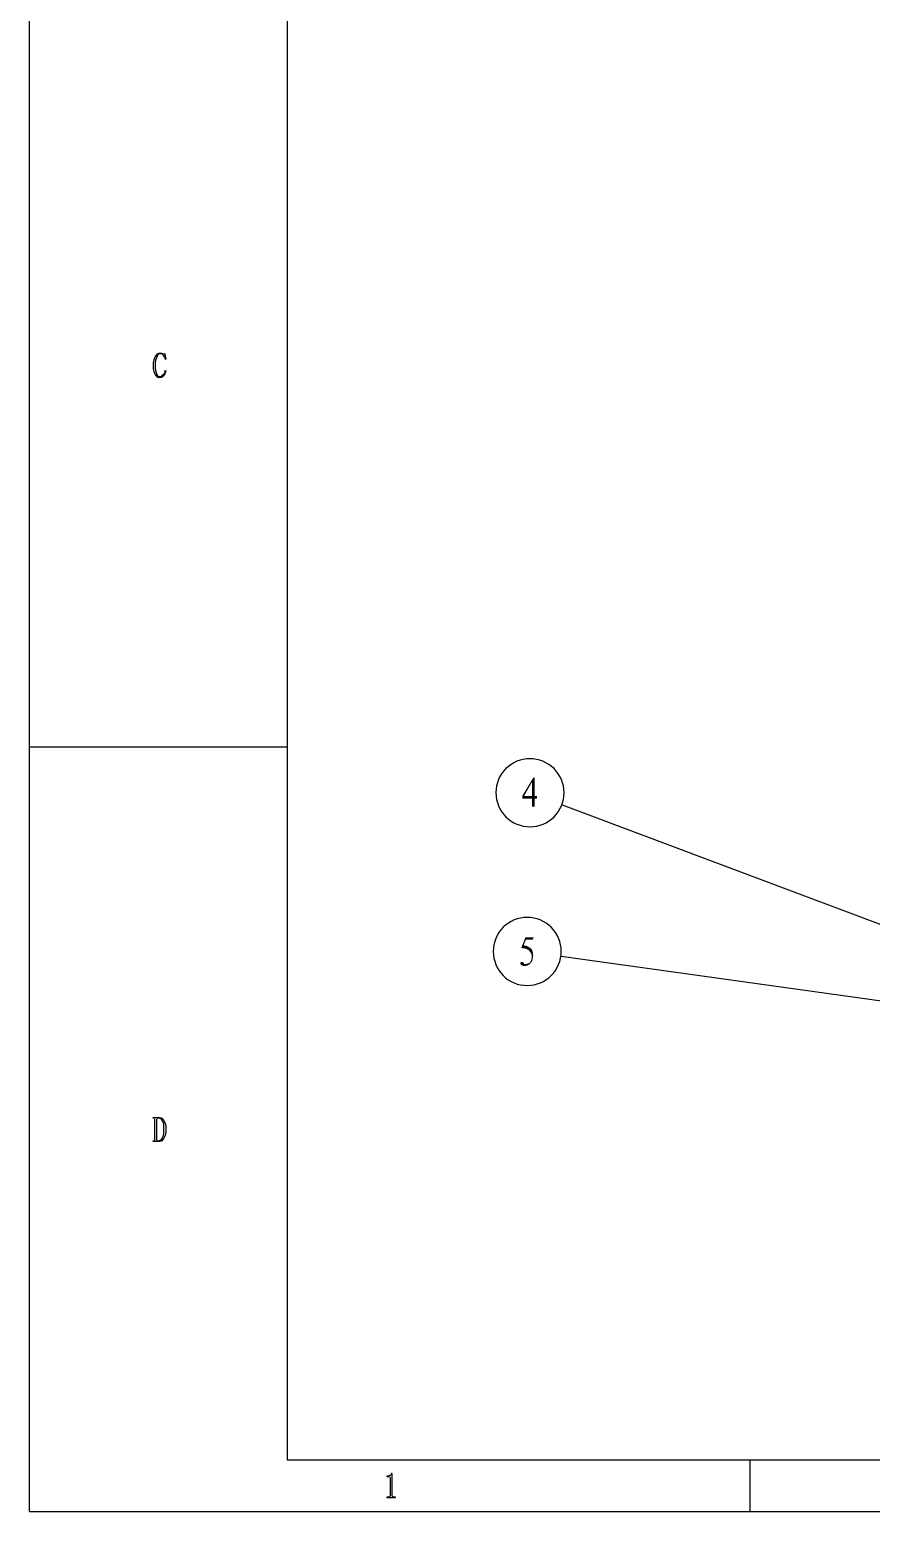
# Model space of a CAD drawing. Header units: millimetres. Extents: x 67 to 592, y -195 to 280.
# Drawn here: x 67.1 to 169.3, y -195.2 to -15.2 of the extents above; entities that cross this region are included whole.
import ezdxf

# ---------------------------------------------------------------- set-up
doc = ezdxf.new("R2010")
doc.units = ezdxf.units.MM
doc.layers.add('PDF_图层 1', color=7, linetype='Continuous', true_color=0x231f20)

msp = doc.modelspace()

# ---------------------------------------------------------------- linework, layer by layer
at = {"layer": 'PDF_图层 1', "color": 7, "lineweight": -3}
for points in [[(67.07, -195.18), (67.07, 176.05), (592.07, 176.05)], [(98.34, 169.81), (98.34, -188.92)], [(82.14, -55.32), (82.08, -55.69)], [(82.08, -55.69), (82.08, -56.4), (82.14, -56.76)], [(82.34, -54.93), (82.14, -55.32)], [(82.56, -54.62), (82.34, -54.93)], [(82.36, -55.38), (82.34, -55.69)], [(82.34, -55.69), (82.34, -56.31)], [(82.51, -55.01), (82.36, -55.38)], [(82.65, -54.7), (82.51, -55.01)], [(82.56, -54.62), (82.76, -54.51), (83.01, -54.51)], [(83.18, -54.65), (83.04, -54.62), (82.79, -54.62), (82.65, -54.7)], [(83.01, -54.51), (83.07, -54.51)], [(83.07, -54.51), (83.15, -54.53), (83.24, -54.59)], [(83.18, -54.65), (83.3, -54.79)], [(83.24, -54.59), (83.3, -54.59)], [(83.3, -54.59), (83.35, -54.59)], [(83.3, -54.79), (83.41, -54.96)], [(83.41, -54.96), (83.49, -55.13)], [(83.46, -54.51), (83.61, -55.27)], [(83.49, -55.13), (83.52, -55.3)], [(83.61, -55.27), (83.52, -55.3)], [(82.14, -56.76), (82.31, -57.13)], [(82.31, -57.13), (82.53, -57.41)], [(82.34, -56.31), (82.36, -56.65)], [(82.36, -56.65), (82.48, -56.99)], [(82.48, -56.99), (82.62, -57.27)], [(82.53, -57.41), (82.73, -57.5)], [(82.62, -57.27), (82.76, -57.36)], [(83.04, -57.5), (82.73, -57.5)], [(82.76, -57.36), (83.04, -57.36)], [(83.15, -57.3), (83.04, -57.36)], [(83.18, -57.44), (83.04, -57.5)], [(83.3, -57.16), (83.15, -57.3)], [(83.35, -57.27), (83.18, -57.44)], [(83.44, -56.96), (83.3, -57.16)], [(83.49, -57.05), (83.35, -57.27)], [(83.49, -56.79), (83.44, -56.96)], [(83.49, -56.79), (83.52, -56.62), (83.61, -56.68)], [(83.58, -56.85), (83.49, -57.05)], [(83.61, -56.68), (83.58, -56.85)], [(98.34, -102.37), (67.07, -102.37)], [(131.78, -109.39), (173.4, -125)], [(131.66, -127.76), (174.33, -133.72)], [(82.08, -147.43), (82.08, -147.35), (82.9, -147.35)], [(82.19, -147.43), (82.08, -147.43)], [(82.25, -147.55), (82.25, -150.06)], [(82.48, -147.55), (82.48, -150.06)], [(82.59, -147.46), (82.53, -147.49)], [(83.01, -147.52), (82.84, -147.43), (82.62, -147.43)], [(82.9, -147.35), (83.13, -147.43)], [(83.01, -147.52), (83.18, -147.74)], [(83.13, -147.43), (83.35, -147.69)], [(83.18, -147.74), (83.32, -148.05)], [(83.35, -149.18), (83.3, -149.58)], [(83.32, -148.05), (83.35, -148.42)], [(83.35, -147.69), (83.55, -148.03)], [(83.35, -148.42), (83.35, -149.18)], [(83.55, -148.03), (83.61, -148.39)], [(83.61, -149.13), (83.55, -149.52)], [(83.61, -148.39), (83.61, -149.13)], [(82.08, -150.26), (82.08, -150.17), (82.19, -150.17)], [(82.87, -150.25), (82.08, -150.25)], [(82.25, -150.09), (82.25, -150.14)], [(82.51, -150.09), (82.53, -150.14)], [(82.59, -150.17), (82.79, -150.17)], [(82.96, -150.09), (82.79, -150.17)], [(83.13, -150.17), (82.87, -150.26)], [(83.15, -149.89), (82.96, -150.09)], [(83.35, -149.89), (83.13, -150.17)], [(83.3, -149.58), (83.15, -149.89)], [(83.55, -149.52), (83.35, -149.89)], [(98.34, -188.92), (585.8, -188.92)], [(154.58, -188.92), (154.58, -195.15)], [(110.98, -190.72), (110.89, -190.81)], [(111.01, -190.67), (110.98, -190.72)], [(111.09, -190.58), (111.04, -190.58), (111.01, -190.67)], [(111.09, -190.58), (111.09, -193.23)], [(110.5, -190.98), (110.5, -190.86), (110.7, -190.86)], [(110.78, -190.98), (110.5, -190.98)], [(110.78, -190.83), (110.7, -190.86)], [(110.89, -190.81), (110.78, -190.84)], [(110.84, -191), (110.87, -191.06)], [(110.89, -191.09), (110.89, -193.23)], [(110.5, -193.54), (110.5, -193.43), (110.7, -193.43)], [(111.49, -193.54), (110.5, -193.54)], [(110.7, -193.43), (110.75, -193.43)], [(110.81, -193.37), (110.75, -193.43)], [(110.87, -193.32), (110.81, -193.37)], [(110.89, -193.23), (110.87, -193.32)], [(111.09, -193.23), (111.12, -193.32)], [(111.12, -193.32), (111.18, -193.37)], [(111.18, -193.37), (111.23, -193.43)], [(111.23, -193.43), (111.29, -193.43)], [(111.29, -193.43), (111.49, -193.43)], [(111.49, -193.43), (111.49, -193.54)], [(67.07, -195.18), (592.07, -195.18)]]:
    msp.add_lwpolyline(points, dxfattribs=at)
for points in [[(127.85, -112.05, 0.413265), (132, -107.9, 0.414629), (127.85, -103.78, 0.416096), (123.73, -107.9, 0.414714)], [(127.52, -131.32, 0.413246), (131.66, -127.17, 0.414653), (127.52, -123.05, 0.416115), (123.4, -127.17, 0.414691)]]:
    msp.add_lwpolyline(points, format="xyb", close=True, dxfattribs=at)
at = {"layer": 'PDF_图层 1', "color": 7, "lineweight": -3, "transparency": 33554559}
for points in [[(83.35, -54.59), (83.35, -54.62), (83.38, -54.59), (83.38, -54.62)], [(83.38, -54.59), (83.38, -54.62), (83.41, -54.59), (83.41, -54.62)], [(83.41, -54.56), (83.41, -54.59), (83.44, -54.56), (83.44, -54.59)], [(83.44, -54.56), (83.44, -54.59), (83.47, -54.56), (83.47, -54.59)], [(83.46, -54.53), (83.46, -54.56), (83.49, -54.53), (83.49, -54.56)], [(131.78, -109.39), (131.78, -109.42), (131.81, -109.39), (131.81, -109.42)], [(131.66, -127.76), (131.66, -127.79), (131.69, -127.76), (131.69, -127.79)], [(82.22, -147.46), (82.22, -147.49), (82.25, -147.46), (82.25, -147.49)], [(82.25, -147.49), (82.25, -147.52), (82.28, -147.49), (82.28, -147.52)], [(82.25, -147.52), (82.25, -147.55), (82.28, -147.52), (82.28, -147.55)], [(82.25, -147.55), (82.25, -147.57), (82.28, -147.55), (82.28, -147.57)], [(82.51, -147.52), (82.51, -147.55), (82.53, -147.52), (82.53, -147.55)], [(82.53, -147.49), (82.53, -147.52), (82.56, -147.49), (82.56, -147.52)], [(82.62, -147.43), (82.62, -147.46), (82.65, -147.43), (82.65, -147.46)], [(82.19, -150.17), (82.19, -150.2), (82.22, -150.17), (82.22, -150.2)], [(82.22, -150.14), (82.22, -150.17), (82.25, -150.14), (82.25, -150.17)], [(82.25, -150.09), (82.25, -150.11), (82.28, -150.09), (82.28, -150.11)], [(82.48, -150.06), (82.48, -150.09), (82.51, -150.06), (82.51, -150.09)], [(82.53, -150.14), (82.53, -150.17), (82.56, -150.14), (82.56, -150.17)], [(82.56, -150.14), (82.56, -150.17), (82.59, -150.14), (82.59, -150.17)], [(110.81, -190.98), (110.81, -191), (110.84, -190.98), (110.84, -191)], [(110.84, -191), (110.84, -191.03), (110.87, -191), (110.87, -191.03)], [(110.89, -191.09), (110.89, -191.12), (110.92, -191.09), (110.92, -191.12)]]:
    msp.add_solid(points, dxfattribs=at)
at = {"layer": 'PDF_图层 1', "color": 7, "transparency": 33554559}
for points in [[(128.42, -106.09), (128.11, -106.6), (126.95, -108.26)], [(128.42, -106.09), (126.95, -108.26), (128.25, -106.09)], [(128.11, -108.29), (128.11, -106.6), (128.42, -106.09)], [(128.11, -108.29), (128.42, -106.09), (128.42, -108.29)], [(126.95, -108.26), (128.11, -106.6), (127.15, -108.29)], [(127.15, -108.29), (126.95, -108.63), (126.95, -108.26)], [(128.42, -108.29), (128.73, -108.29), (126.95, -108.63)], [(128.11, -108.29), (128.42, -108.29), (126.95, -108.63)], [(127.15, -108.29), (128.11, -108.29), (126.95, -108.63)], [(128.11, -108.63), (126.95, -108.63), (128.73, -108.29)], [(128.42, -108.63), (128.11, -108.63), (128.73, -108.29)], [(128.42, -108.63), (128.11, -109.59), (128.11, -108.63)], [(128.11, -109.59), (128.42, -108.63), (128.42, -109.59)], [(128.42, -108.63), (128.73, -108.29), (128.73, -108.63)], [(127.37, -125.76), (126.78, -126.78), (127.32, -125.45)], [(127.37, -125.76), (127.09, -126.44), (126.78, -126.78)], [(127.32, -125.45), (128.33, -125.45), (127.37, -125.76)], [(127.37, -125.76), (128.33, -125.45), (128.19, -125.76)], [(127.09, -126.44), (127.37, -126.49), (126.78, -126.78)], [(127.37, -126.49), (127.6, -126.58), (126.78, -126.78)], [(127.6, -126.58), (127.8, -126.69), (126.78, -126.78)], [(126.95, -126.78), (126.78, -126.78), (127.8, -126.69)], [(127.09, -126.8), (126.95, -126.78), (127.8, -126.69)], [(127.23, -126.83), (127.09, -126.8), (127.8, -126.69)], [(127.23, -126.83), (127.8, -126.69), (127.97, -126.83)], [(127.97, -126.83), (127.35, -126.86), (127.23, -126.83)], [(127.49, -126.92), (127.35, -126.86), (127.97, -126.83)], [(127.57, -126.97), (127.49, -126.92), (127.97, -126.83)], [(127.57, -126.97), (127.97, -126.83), (128.11, -126.97)], [(128.11, -126.97), (127.69, -127.03), (127.57, -126.97)], [(127.77, -127.11), (127.68, -127.03), (128.11, -126.97)], [(127.77, -127.11), (128.11, -126.97), (128.17, -127.17)], [(128.17, -127.17), (127.88, -127.26), (127.77, -127.11)], [(127.88, -127.26), (128.17, -127.17), (128.22, -127.4)], [(128.22, -127.4), (128, -127.43), (127.88, -127.26)], [(128.05, -127.59), (128, -127.43), (128.22, -127.4)], [(128.05, -127.59), (128.22, -127.4), (128.25, -127.65)], [(128.25, -127.65), (128.08, -127.79), (128.05, -127.59)], [(128.08, -127.79), (128.25, -127.65), (128.22, -127.9)], [(127.12, -128.61), (126.67, -128.64), (126.7, -128.58)], [(126.7, -128.7), (126.67, -128.64), (127.12, -128.61)], [(127.04, -128.5), (126.7, -128.55), (126.73, -128.5)], [(126.7, -128.55), (127.04, -128.5), (127.09, -128.55)], [(127.09, -128.55), (126.7, -128.58), (126.7, -128.55)], [(126.7, -128.58), (127.09, -128.55), (127.12, -128.61)], [(126.7, -128.7), (127.12, -128.61), (127.15, -128.72)], [(127.15, -128.72), (126.73, -128.75), (126.7, -128.7)], [(126.98, -128.47), (126.73, -128.5), (126.78, -128.47)], [(126.73, -128.5), (126.98, -128.47), (127.04, -128.5)], [(127.15, -128.72), (127.83, -128.72), (126.73, -128.75)], [(126.75, -128.81), (126.73, -128.75), (127.83, -128.72)], [(126.75, -128.81), (127.83, -128.72), (127.66, -128.84)], [(127.66, -128.84), (126.81, -128.86), (126.75, -128.81)], [(126.78, -128.47), (126.89, -128.44), (126.98, -128.47)], [(126.9, -128.89), (126.81, -128.86), (127.66, -128.84)], [(126.98, -128.92), (126.89, -128.89), (127.66, -128.84)], [(126.98, -128.92), (127.66, -128.84), (127.49, -128.92)], [(127.49, -128.92), (127.12, -128.95), (126.98, -128.92)], [(127.12, -128.95), (127.49, -128.92), (127.29, -128.95)], [(127.4, -128.7), (127.15, -128.72), (127.29, -128.7)], [(127.83, -128.72), (127.15, -128.72), (127.4, -128.7)], [(127.4, -128.7), (127.52, -128.67), (127.97, -128.55)], [(127.4, -128.7), (127.97, -128.55), (127.83, -128.72)], [(127.52, -128.67), (127.6, -128.64), (127.97, -128.55)], [(127.6, -128.64), (127.69, -128.61), (127.97, -128.55)], [(127.69, -128.61), (127.77, -128.58), (127.97, -128.55)], [(127.97, -128.55), (127.77, -128.58), (127.83, -128.53)], [(127.83, -128.53), (127.88, -128.47), (128.11, -128.38)], [(127.83, -128.53), (128.11, -128.38), (127.97, -128.55)], [(128.11, -128.38), (127.88, -128.47), (127.97, -128.33)], [(127.97, -128.33), (128.02, -128.19), (128.17, -128.16)], [(127.97, -128.33), (128.17, -128.16), (128.11, -128.38)], [(128.17, -128.16), (128.02, -128.19), (128.05, -127.99)], [(128.22, -127.9), (128.05, -127.99), (128.08, -127.79)], [(128.05, -127.99), (128.22, -127.9), (128.16, -128.16)]]:
    msp.add_solid(points, dxfattribs=at)

doc.saveas('drawing.dxf')
